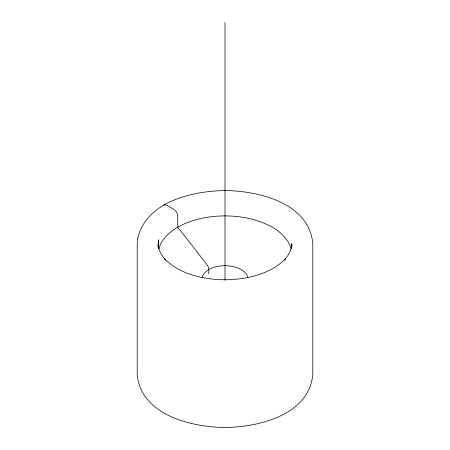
<?xml version="1.0" encoding="UTF-8"?>
<svg xmlns="http://www.w3.org/2000/svg" width="450" height="450" viewBox="0 0 450 450"><rect width="100%" height="100%" fill="white"/><g stroke="black" fill="none" stroke-linecap="round" stroke-linejoin="round"><path stroke-width="0.67" d="M158.422 247.956L158.518 239.788L158.383 248.023M291.746 247.528L291.803 243.568L291.482 247.348L291.915 245.582C290.908 251.061 288.017 255.994 284.299 260.077L285.396 258.896C269.741 274.613 246.459 279.484 225 279.799C203.541 279.484 180.259 274.613 164.604 258.896L165.701 260.077C161.983 255.994 159.092 251.061 158.085 245.582L158.518 247.348L158.197 243.568L158.237 247.748M225 22.5L225 280.159M202.157 277.976A22.905 13.224 0 0 1 225 265.697A22.905 13.224 0 0 1 247.843 277.976M158.878 248.985A66.803 38.571 0 0 1 225 215.904A66.803 38.571 0 0 1 291.122 248.985M163.316 205.926A5.726 3.308 60 0 1 166.967 205.386L173.717 209.284A5.726 3.308 60 0 1 177.761 216.292L177.761 227.205L206.859 264.454A5.726 3.308 60 0 1 208.806 269.567L208.806 271.62A5.726 3.308 60 0 1 208.26 273.639M137.627 238.596L137.199 243.568L137.199 374.473C140.94 415.114 191.289 427.112 225 427.5C258.711 427.112 309.06 415.114 312.801 374.473L312.801 243.568C309.06 202.922 258.711 190.924 225 190.536C192.094 191.121 146.357 201.414 137.627 238.596"/></g></svg>
